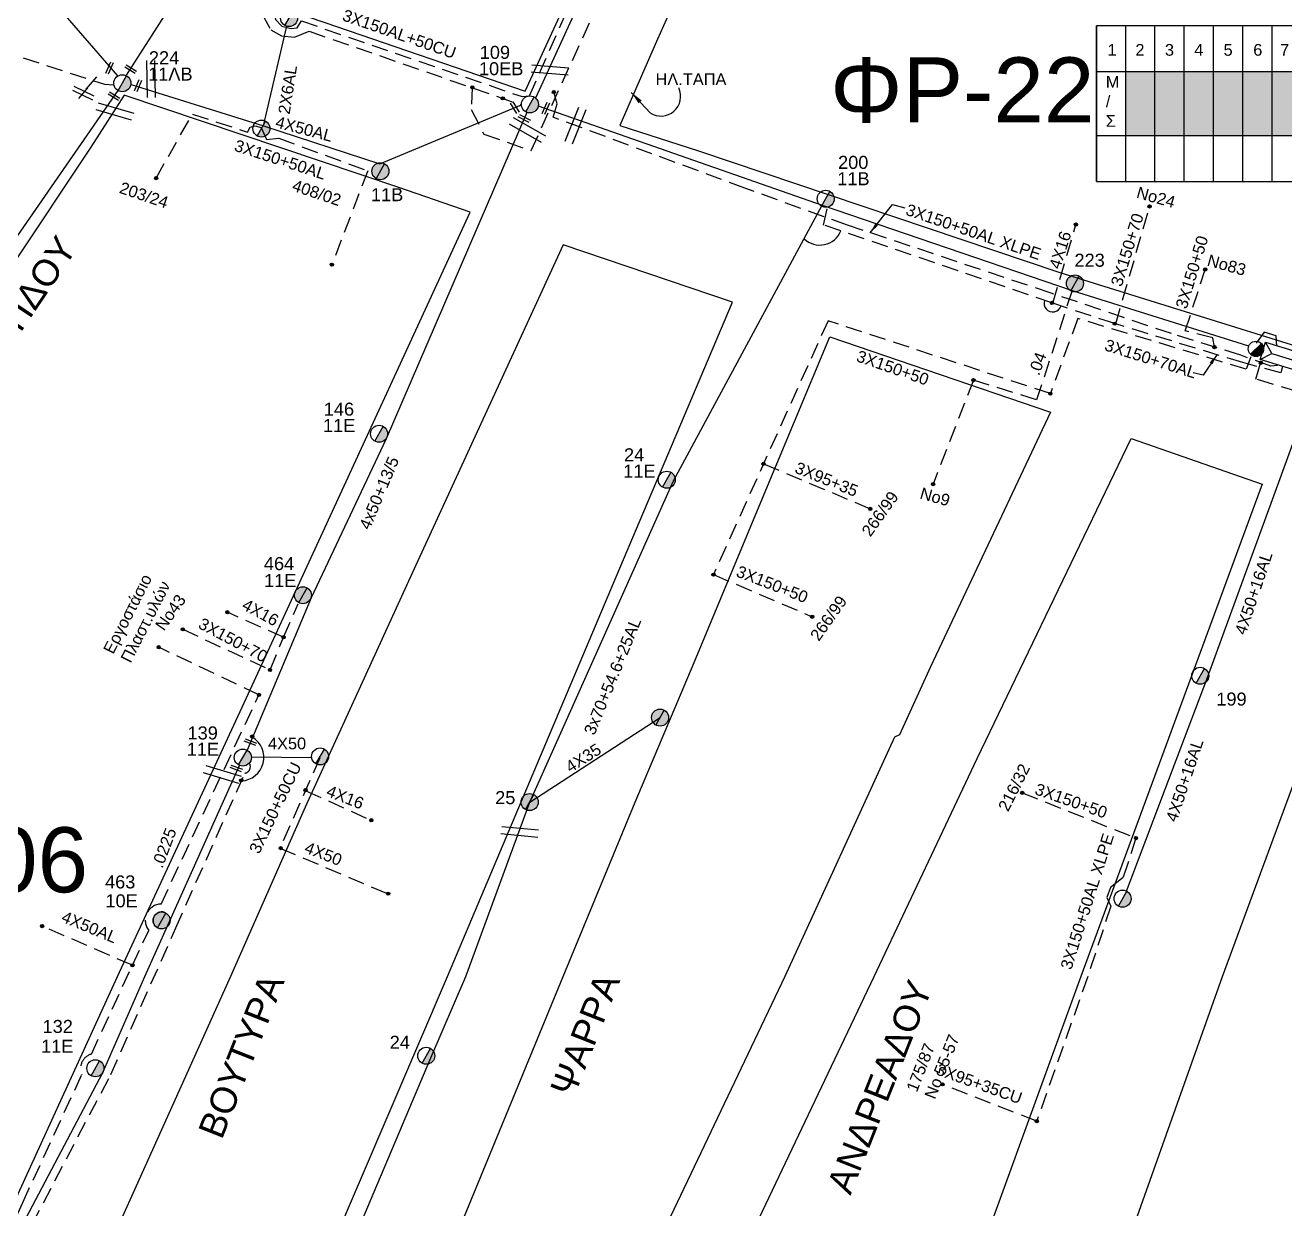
# Model space of a CAD drawing. Header units: millimetres. Extents: x 766 to 1726, y 225 to 629.
# Drawn here: x 1063.2 to 1160, y 308.6 to 399.6 of the extents above; entities that cross this region are included whole.
import ezdxf
from ezdxf.enums import TextEntityAlignment as Align

# ---------------------------------------------------------------- set-up
doc = ezdxf.new("R2010")
doc.units = ezdxf.units.MM
doc.linetypes.add('DASHED', pattern=[19.05, 12.7, -6.35])
for name, color, linetype in [('Άγνωστα', 7, 'Continuous'), ('Ασφαλειοκιβώτια Χ.Τ 9 αναχωρήσεων', 7, 'Continuous'), ('Γέφυρες Εναέριου Δικτύου', 7, 'Continuous'), ('Γυμνά εναέρια ΧΤ (3Φ)   4x35AL', 7, 'Continuous'), ('Γυμνά εναέρια ΧΤ (3Φ)   4x50AL', 7, 'Continuous'), ('Γυμνά εναέρια ΧΤ και ΦΟΠ (3Φ)   4x50+16AL', 7, 'Continuous'), ('Εναέρια παροχή ΧΤ 4x16', 7, 'SYN_LINE'), ('Επιγραφές - Σχήματα', 7, 'Continuous'), ('Καλώδια ΧΤ   2x6AL', 7, 'DASHED'), ('Καλώδια ΧΤ   3x150+50AL', 7, 'DASHED'), ('Καλώδια ΧΤ   3x150+50CU', 7, 'DASHED'), ('Καλώδια ΧΤ   3x150+70AL', 7, 'DASHED'), ('Καλώδια ΧΤ   3x150AL+50XLPE', 7, 'DASHED'), ('Καλώδια ΧΤ   3x95+35 CU', 7, 'DASHED'), ('Καλώδια ΧΤ   4x16AL', 7, 'DASHED'), ('Καλώδια ΧΤ   4x50AL', 7, 'DASHED'), ('Μηχανική τομή', 7, 'Continuous'), ('Στύλος Ξύλινος', 7, 'Continuous'), ('Στύλος Ξύλινος @ 1', 7, 'Continuous'), ('Στύλος ΦΜ', 7, 'Continuous'), ('Στύλος ΦΜ @ 1', 7, 'Continuous'), ('Συνδέσεις', 7, 'Continuous'), ('Συνεστραμμένα ΧΤ   3x70+54.6+25 AL', 7, 'SYN_LINE'), ('Τομή', 7, 'Continuous'), ('Υποσταθμός εναέριος 2 στύλων', 7, 'Continuous'), ('Υποσταθμός πόλεως', 7, 'Continuous'), ('Υπόβαθρο ΔΕΗ', 7, 'Continuous'), ('Υπόγεια Καλώδια Δικτύου ΧΤ   .04', 7, 'DASHED'), ('Υπόγεια καλώδια Παροχών ΧΤ   .0225', 7, 'DASHED'), ('Υπόγεια καλώδια Παροχών ΧΤ   4x50AL', 7, 'DASHED'), ('Υπόγεια καλώδια Παροχών ΧΤ   4x6', 7, 'DASHED')]:
    doc.layers.add(name, color=color, linetype=linetype)
doc.styles.get("Standard").update_dxf_attribs({"font": 'arial.ttf'})
doc.linetypes.add('SYN_LINE', pattern='A,0.5,-0.0001,["/\\/\\/\\/",Standard,S=0.1,R=0,X=0,Y=-0.05],-0.25', length=0.7501)
doc.dimstyles.new('ISO-25', dxfattribs={"dimtxt": 2.5, "dimasz": 2.5, "dimexe": 1.25, "dimexo": 0.625, "dimtad": 1, "dimtxsty": 'Standard', "dimcen": 2.5, "dimadec": 0, "dimazin": 0, "dimtfac": 1, "dimtmove": 0, "dimatfit": 3, "dimfxl": 1, "dimarcsym": 0})

# ---------------------------------------------------------------- blocks, each defined once
blk = doc.blocks.new('ΥΠΑΡΧΩΝ ΤΣΙΜΕΝΤΕΝΙΟΣ ΣΤΥΛΟΣ')
at = {"layer": 'Στύλος ΦΜ'}
blk.add_hatch(color=256, dxfattribs=at).paths.add_polyline_path([(-1.29, -2.28, 0.574793), (2.62, 0, 0.268822), (1.3, 2.27)])
blk.add_line((-1.29, -2.28), (1.3, 2.27), dxfattribs=at)
blk.add_circle((0, 0), 2.62, dxfattribs=at)
at = {"layer": 'Στύλος ΦΜ', "flags": 4}
for tag, p in [('ΑΡΙΘΜΟΣ', (-4.68, 8.05)), ('ΤΥΠΟΣ', (-4.91, 3.03))]:
    blk.add_attdef(tag, p, '', height=4, dxfattribs=at)
blk = doc.blocks.new('_ΣΥΝΔΕΣΗ')
at = {"layer": 'Συνδέσεις', "linetype": 'SYN_LINE', "ltscale": 40}
blk.add_hatch(color=256, dxfattribs=at).paths.add_polyline_path([(0.5, -0.01, 1), (-0.5, -0.01, 1)])
at = {"layer": 'Συνδέσεις'}
blk.add_circle((0, -0.01), 0.5, dxfattribs=at)
blk = doc.blocks.new('ΤΟΜΗ')
at = {"layer": 'Τομή', "ltscale": 40}
for p, q in [((-5.68, 0), (5.68, 0)), ((5.68, -2.33), (-5.68, -2.33))]:
    blk.add_line(p, q, dxfattribs=at)
blk = doc.blocks.new('ΥΠΑΡΧΩΝ ΞΥΛΙΝΟΣ ΣΤΥΛΟΣ')
at = {"layer": 'Στύλος Ξύλινος'}
h = blk.add_hatch(color=256, dxfattribs=at)
h.paths.add_polyline_path([(-2.62, 0, 0.270008), (-1.29, -2.28), (1.3, 2.27, 0.576266)])
h.paths.add_polyline_path([(-1.29, -2.28, 0.574793), (2.62, 0, 0.268822), (1.3, 2.27)])
blk.add_line((-1.29, -2.28), (1.3, 2.27), dxfattribs=at)
blk.add_circle((0, 0), 2.62, dxfattribs=at)
at = {"layer": 'Στύλος Ξύλινος', "flags": 4}
for tag, p in [('ΑΡΙΘΜΟΣ', (-4.91, 8.6)), ('ΤΥΠΟΣ', (-4.85, 3.39))]:
    blk.add_attdef(tag, p, '', height=4, dxfattribs=at)
blk = doc.blocks.new('ΥΠΟΣΤΑΘΜΟΣ ΕΝΑΕΡΙΟΣ ΕΠΙ 2 ΣΤΥΛΩΝ')
at = {"layer": 'Υποσταθμός εναέριος 2 στύλων', "linetype": 'Continuous'}
for points in [[(-11.97, -2.11, 0.574793), (-8.45, -0.07, 0.268822), (-9.64, 1.98)], [(9.68, -2.15, 0.574793), (13.19, -0.1, 0.268822), (12.01, 1.95)]]:
    blk.add_hatch(color=256, dxfattribs=at).paths.add_polyline_path(points)
for p, q in [((-11.97, -2.11), (-9.64, 1.98)), ((9.68, -2.15), (12.01, 1.95))]:
    blk.add_line(p, q, dxfattribs=at)
for centre in [(-10.81, -0.07), (10.84, -0.1)]:
    blk.add_circle(centre, 2.36, dxfattribs=at)
at = {"layer": 'Υποσταθμός πόλεως', "linetype": 'Continuous', "ltscale": 40}
blk.add_lwpolyline([(-8.57, 2.82), (8.57, 2.82), (8.57, -2.82), (-8.57, -2.82)], close=True, dxfattribs=at)
for points in [[(-5.75, 0), (-8.57, 2.82)], [(-8.57, -2.82), (-5.75, 0)], [(-5.75, 0), (5.75, 0)], [(5.75, 0), (8.57, 2.82)], [(8.57, -2.82), (5.75, 0)]]:
    blk.add_lwpolyline(points, dxfattribs=at)
at = {"layer": 'Υποσταθμός εναέριος 2 στύλων', "ltscale": 40, "flags": 1}
for tag, p in [('ΜΕΤΑΣΧΗΜΑΤΙΣΜΟΣ', (14.09, 2.51)), ('ΙΣΧΥΣ', (14.07, -0.28)), ('ΑΡΙΘΜΟΣ', (14.19, -3))]:
    blk.add_attdef(tag, p, '', height=1.8, dxfattribs=at)
blk = doc.blocks.new('ΜΗΧΑΝΙΚΗ ΤΟΜΗ')
at = {"layer": 'Μηχανική τομή', "ltscale": 40}
for p, q in [((-1.89, 0.78), (1.89, 0.78)), ((1.89, 0), (-1.89, 0))]:
    blk.add_line(p, q, dxfattribs=at)
blk = doc.blocks.new('ΑΣΦΑΛΕΙΟΚΙΒΩΤΙΟ ΥΠΟΣΤΑΘΜΟΥ 9A ΑΝΑΧΩΡΗΣΕΩΝ')
at = {"layer": 'Ασφαλειοκιβώτια Χ.Τ 9 αναχωρήσεων', "ltscale": 40}
for p, q in [((0, 0), (0, 11.955)), ((2.25, 0), (2.25, 11.955)), ((4.5, 0), (4.5, 11.955)), ((6.75, 0), (6.75, 11.955)), ((9, 0), (9, 11.955)), ((11.25, 0), (11.25, 11.955)), ((13.5, 0), (13.5, 11.955)), ((15.75, 0), (15.75, 11.955)), ((18, 0), (18, 11.955)), ((0, 8.434), (20.25, 8.434)), ((0, 3.521), (20.25, 3.521))]:
    blk.add_line(p, q, dxfattribs=at)
at = {"layer": 'Ασφαλειοκιβώτια Χ.Τ 9 αναχωρήσεων'}
blk.add_lwpolyline([(20.25, 0), (20.25, 11.955), (0, 11.955), (0, 0)], close=True, dxfattribs=at)
for s, p in [('1', (0.855, 9.658)), ('2', (2.997, 9.658)), ('3', (5.265, 9.658)), ('4', (7.521, 9.658)), ('5', (9.774, 9.658)), ('6', (12.057, 9.658)), ('7', (14.118, 9.658)), ('8', (16.54, 9.658)), ('9', (18.714, 9.658))]:
    blk.add_text(s, height=0.9, dxfattribs=at).set_placement(p)
at = {"layer": 'Ασφαλειοκιβώτια Χ.Τ 9 αναχωρήσεων', "ltscale": 40}
for tag, height, p in [('ΟΝΟΜΑ', 1.25, (9.403, 14.063)), ('ΚΕΙΜΕΝΟ 1', 0.5, (1.194, 1.435)), ('ΚΕΙΜΕΝΟ 2', 0.5, (3.37, 1.435)), ('ΚΕΙΜΕΝΟ 3', 0.5, (5.669, 1.435)), ('ΚΕΙΜΕΝΟ 4', 0.5, (7.913, 1.435)), ('ΚΕΙΜΕΝΟ 5', 0.5, (10.123, 1.435)), ('ΚΕΙΜΕΝΟ 6', 0.5, (12.354, 1.435)), ('ΚΕΙΜΕΝΟ 7', 0.5, (14.623, 1.435)), ('ΚΕΙΜΕΝΟ 8', 0.5, (16.804, 1.435)), ('ΚΕΙΜΕΝΟ 9', 0.5, (19.088, 1.435)), ('ΣΧ', 0.5, (9.152, -0.433))]:
    blk.add_attdef(tag, text='', height=height, dxfattribs=at).set_placement(p, align=Align.MIDDLE_CENTER)
blk = doc.blocks.new('τομή_')
at = {"layer": 'Επιγραφές - Σχήματα'}
for p, q in [((-1.287, -0.22), (0.131, 0.749)), ((-1.08, -0.463), (0.339, 0.506)), ((-0.662, 0.625), (-0.294, -0.367))]:
    blk.add_line(p, q, dxfattribs=at)

msp = doc.modelspace()

# ---------------------------------------------------------------- hatches: boundary and pattern name
at = {"layer": 'Ασφαλειοκιβώτια Χ.Τ 9 αναχωρήσεων'}
for color, points in [(85, [(1150.059, 395.981), (1147.809, 395.981), (1147.809, 391.067), (1150.059, 391.067)]), (5, [(1152.309, 395.981), (1150.059, 395.981), (1150.059, 391.067), (1152.309, 391.067)]), (2, [(1154.559, 395.981), (1152.309, 395.981), (1152.309, 391.067), (1154.559, 391.067)]), (30, [(1156.809, 395.981), (1154.559, 395.981), (1154.559, 391.067), (1156.809, 391.067)]), (133, [(1159.059, 395.981), (1156.809, 395.981), (1156.809, 391.067), (1159.059, 391.067)]), (27, [(1161.309, 395.981), (1159.059, 395.981), (1159.059, 391.067), (1161.309, 391.067)])]:
    msp.add_hatch(color=color, dxfattribs=at).paths.add_polyline_path(points)

# ---------------------------------------------------------------- linework, layer by layer
msp.add_arc((1112.092, 394.075), 1.508, 236.8802, 25.70977)
at = {"layer": 'Άγνωστα', "color": 2}
msp.add_lwpolyline([(1102.659, 393.357), (1124.48, 385.722), (1143.688, 379.153), (1157.257, 374.918)], dxfattribs=at)
at = {"layer": 'Άγνωστα', "color": 173}
msp.add_lwpolyline([(1101.787, 392.851), (1090.951, 367.77), (1085.186, 355.544), (1080.267, 343.828)], dxfattribs=at)
at = {"layer": 'Άγνωστα', "color": 5, "linetype": 'Continuous', "ltscale": 0.2}
msp.add_lwpolyline([(1101.994, 339.841), (1112.015, 346.328)], dxfattribs=at)
at = {"layer": 'Άγνωστα', "color": 85}
msp.add_lwpolyline([(1056.343, 293.92), (1056.343, 293.92), (1056.343, 293.92), (1056.343, 293.92), (1060.47, 302.282), (1061.317, 304.132), (1061.317, 304.132), (1061.317, 304.132), (1069.175, 319.051), (1072.42, 326.433), (1074.217, 330.421), (1079.677, 342.662)], dxfattribs=at)
at = {"layer": 'Γέφυρες Εναέριου Δικτύου'}
msp.add_arc((1124.299, 384.399), 1.745, 226.08722, 337.63588, dxfattribs=at)
at = {"layer": 'Γέφυρες Εναέριου Δικτύου', "color": 5}
msp.add_arc((1142.203, 378.185), 0.67, 161.23405, 341.69808, dxfattribs=at)
at = {"layer": 'Γυμνά εναέρια ΧΤ (3Φ)   4x50AL', "color": 27}
msp.add_lwpolyline([(1070.339, 394.531), (1052.293, 368.495), (1040.042, 350.608)], dxfattribs=at)
at = {"layer": 'Γυμνά εναέρια ΧΤ και ΦΟΠ (3Φ)   4x50+16AL', "color": 6, "ltscale": 2}
msp.add_lwpolyline([(1123.236, 438.984), (1116.539, 424.322), (1113.588, 418.309), (1102.453, 393.938)], dxfattribs=at)
at = {"layer": 'Γυμνά εναέρια ΧΤ και ΦΟΠ (3Φ)   4x50+16AL', "color": 27, "ltscale": 10}
msp.add_lwpolyline([(1147.874, 332.993), (1154.09, 349.425), (1162.626, 372.79)], dxfattribs=at)
at = {"layer": 'Εναέρια παροχή ΧΤ 4x16', "color": 5, "linetype": 'DASHED', "ltscale": 0.1}
msp.add_lwpolyline([(1142.203, 378.185), (1143.984, 384.226)], dxfattribs=at)
at = {"layer": 'Εναέρια παροχή ΧΤ 4x16', "color": 173, "linetype": 'DASHED', "ltscale": 0.1}
msp.add_lwpolyline([(1083.072, 352.51), (1078.753, 354.428)], dxfattribs=at)
at = {"layer": 'Καλώδια ΧΤ   2x6AL', "color": 173, "linetype": 'Continuous', "ltscale": 0.1}
msp.add_lwpolyline([(1095.702, 432.967), (1095.702, 432.967), (1094.491, 430.927), (1093.793, 430.407), (1089.346, 424.199), (1083.333, 414.997), (1070.967, 395.709)], dxfattribs=at)
at = {"layer": 'Καλώδια ΧΤ   2x6AL', "color": 5, "linetype": 'SYN_LINE', "ltscale": 10}
msp.add_lwpolyline([(1081.522, 391.807), (1083.325, 399.465)], dxfattribs=at)
at = {"layer": 'Καλώδια ΧΤ   2x6AL', "color": 5}
msp.add_lwpolyline([(1071.359, 394.998), (1081.522, 391.807), (1090.484, 388.886), (1101.36, 393.424)], dxfattribs=at)
at = {"layer": 'Καλώδια ΧΤ   3x150+50AL', "color": 5, "ltscale": 0.1}
msp.add_lwpolyline([(1073.282, 387.803), (1076.067, 392.711), (1080.291, 391.335), (1080.498, 391.7), (1080.893, 391.806), (1081.357, 391.677), (1081.767, 390.774), (1082.701, 390.857), (1089.554, 388.366), (1086.791, 381.149)], dxfattribs=at)
at = {"layer": 'Καλώδια ΧΤ   3x150+50AL', "color": 30, "ltscale": 0.1}
msp.add_lwpolyline([(1154.63, 374.812), (1154.501, 375.515), (1152.393, 376.057), (1153.921, 380.78)], dxfattribs=at)
at = {"layer": 'Καλώδια ΧΤ   3x150+50AL', "color": 2, "ltscale": 0.1}
for points in [[(1157.439, 374.059), (1157.082, 373.115), (1144.124, 377.007), (1142.019, 371.234), (1124.933, 376.833), (1116.12, 357.321), (1123.714, 354.088)], [(1159.423, 374.869), (1159.371, 375.674), (1158.448, 375.947), (1157.841, 375.122)]]:
    msp.add_lwpolyline(points, dxfattribs=at)
at = {"layer": 'Καλώδια ΧΤ   3x150+50AL', "color": 27, "ltscale": 0.1}
msp.add_lwpolyline([(1139.855, 340.551), (1148.599, 337.076)], dxfattribs=at)
at = {"layer": 'Καλώδια ΧΤ   3x150+50CU', "color": 5, "ltscale": 0.1}
msp.add_lwpolyline([(1097.57, 394.74), (1097.508, 393.067), (1098.467, 391.166), (1102.105, 389.919), (1102.105, 389.919), (1102.105, 389.919), (1130.114, 451.042), (1123.906, 454.339)], dxfattribs=at)
at = {"layer": 'Καλώδια ΧΤ   3x150+50CU', "color": 173, "ltscale": 0.1}
msp.add_lwpolyline([(1085.872, 343.234), (1082.799, 336.292)], dxfattribs=at)
at = {"layer": 'Καλώδια ΧΤ   3x150+70AL', "color": 6, "ltscale": 0.1}
msp.add_lwpolyline([(1055.317, 388.555), (1055.825, 389.485), (1061.237, 397.635), (1069.303, 395.015), (1070.038, 394.97)], dxfattribs=at)
at = {"layer": 'Καλώδια ΧΤ   3x150+70AL', "color": 5, "ltscale": 0.1}
for points in [[(1159.855, 373.31), (1159.732, 372.82), (1156.818, 373.617), (1146.962, 376.611), (1142.142, 378.205), (1124.577, 384.19), (1124.896, 385.579)], [(1147.04, 376.587), (1149.648, 385.625)]]:
    msp.add_lwpolyline(points, dxfattribs=at)
at = {"layer": 'Καλώδια ΧΤ   3x150+70AL', "color": 173, "ltscale": 0.1}
msp.add_lwpolyline([(1075.327, 353.117), (1082.035, 350.002), (1083.072, 352.51), (1084.207, 355.073)], dxfattribs=at)
at = {"layer": 'Καλώδια ΧΤ   3x150AL+50XLPE', "color": 5, "ltscale": 0.1}
msp.add_lwpolyline([(1095.36, 427.863), (1091.986, 430.224), (1087.882, 424.322), (1073.806, 403.081), (1081.393, 400.437), (1082.093, 399.202), (1082.909, 398.735), (1083.912, 398.619), (1085.055, 399.085), (1101.36, 393.424)], dxfattribs=at)
at = {"layer": 'Καλώδια ΧΤ   3x150AL+50XLPE', "color": 6, "ltscale": 0.1}
msp.add_lwpolyline([(1092.394, 427.5), (1091.954, 427.533), (1091.8, 427.212), (1091.834, 426.814), (1091.973, 426.359), (1091.819, 426.053), (1090.627, 424.322), (1076.285, 402.702), (1078.291, 402.057), (1082.334, 400.652), (1082.447, 399.988), (1082.949, 399.471), (1083.661, 399.293), (1084.131, 399.357), (1084.455, 399.875), (1101.41, 394.058), (1101.973, 394.118), (1104.969, 400.884), (1108.592, 408.65), (1110.749, 412.982)], dxfattribs=at)
at = {"layer": 'Καλώδια ΧΤ   3x150AL+50XLPE', "color": 30, "ltscale": 0.1}
for points in [[(1159.473, 373.405), (1158.973, 373.338), (1156.652, 374.183), (1151.32, 375.841), (1142.073, 378.958), (1126.417, 384.181), (1118.534, 387.025), (1103.79, 392.478), (1104.113, 393.515), (1103.825, 394.495), (1103.825, 394.495)], [(1176.359, 368.669), (1175.751, 366.846), (1171.703, 367.93), (1171.536, 367.576), (1168.511, 368.41), (1168.276, 369.16), (1157.813, 372.355), (1158.182, 373.626)]]:
    msp.add_lwpolyline(points, dxfattribs=at)
at = {"layer": 'Καλώδια ΧΤ   3x150AL+50XLPE', "color": 30, "linetype": 'DASHED', "ltscale": 0.1}
msp.add_lwpolyline([(1053.674, 297.478), (1052.97, 296.057), (1055.476, 294.857, -0.477419), (1056.408, 295.172), (1060.946, 304.461), (1063.02, 309.053), (1067.575, 318.901, -0.4609), (1068.3, 320.468), (1071.457, 327.293), (1071.457, 327.293), (1072.708, 329.967, -0.613582), (1073.659, 332), (1081.185, 348.077), (1073.475, 351.74)], format="xyb", dxfattribs=at)
at = {"layer": 'Καλώδια ΧΤ   3x150AL+50XLPE', "color": 27, "ltscale": 0.1}
msp.add_lwpolyline([(1148.599, 337.076), (1147.616, 334.03), (1146.634, 333.274), (1146.357, 332.494), (1146.659, 331.839), (1144.893, 326.433), (1140.973, 315.321)], dxfattribs=at)
at = {"layer": 'Καλώδια ΧΤ   3x95+35 CU', "color": 2, "ltscale": 0.1}
msp.add_lwpolyline([(1119.968, 365.841), (1128.178, 362.378)], dxfattribs=at)
at = {"layer": 'Καλώδια ΧΤ   3x95+35 CU', "color": 27, "linetype": 'DASHED', "ltscale": 0.1}
msp.add_lwpolyline([(1140.973, 315.321), (1133.719, 318.144)], dxfattribs=at)
at = {"layer": 'Καλώδια ΧΤ   4x16AL', "color": 173, "linetype": 'DASHED', "ltscale": 0.1}
msp.add_lwpolyline([(1084.79, 340.714), (1089.773, 338.45)], dxfattribs=at)
at = {"layer": 'Καλώδια ΧΤ   4x50AL', "color": 173, "linetype": 'Continuous', "ltscale": 0.1}
msp.add_lwpolyline([(1080.594, 343.328), (1085.251, 343.257)], dxfattribs=at)
at = {"layer": 'Καλώδια ΧΤ   4x50AL', "color": 173, "ltscale": 0.1}
msp.add_lwpolyline([(1082.799, 336.292), (1091.058, 332.795)], dxfattribs=at)
at = {"layer": 'Καλώδια ΧΤ   4x50AL', "color": 30, "ltscale": 0.1}
msp.add_lwpolyline([(1071.457, 327.293), (1064.514, 330.307)], dxfattribs=at)
at = {"layer": 'Συνεστραμμένα ΧΤ   3x70+54.6+25 AL', "color": 173, "ltscale": 10}
msp.add_lwpolyline([(1070.341, 395.647), (1058.729, 409.02)], dxfattribs=at)
at = {"layer": 'Συνεστραμμένα ΧΤ   3x70+54.6+25 AL', "color": 5, "ltscale": 10}
msp.add_lwpolyline([(1101.994, 339.841), (1113.061, 364.54), (1124.48, 385.722)], dxfattribs=at)
at = {"layer": 'Συνεστραμμένα ΧΤ   3x70+54.6+25 AL', "color": 6, "ltscale": 10}
msp.add_lwpolyline([(1085.039, 281.539), (1087.589, 304.065), (1094.386, 320.168), (1097.075, 326.433), (1101.994, 339.841)], dxfattribs=at)
at = {"layer": 'Υπόβαθρο ΔΕΗ'}
for points in [[(1139.148, 495.006), (1135.836, 489.962), (1122.037, 469.773), (1108.97, 450.177), (1091.246, 424.263), (1077.114, 403.305), (1077.059, 403.105), (1077.139, 402.909), (1077.439, 402.793), (1086.242, 399.757), (1101.65, 394.489), (1107.39, 406.993), (1111.87, 416.659), (1115.279, 424.322), (1146.487, 491.779), (1139.075, 495.038)], [(1123.464, 424.322), (1119.677, 415.858), (1115.75, 407.212), (1111.823, 398.47), (1108.921, 391.853), (1114.981, 389.899), (1142.669, 380.563), (1162.1, 374.517), (1177.37, 415.943), (1156.773, 424.322), (1128.909, 436.098), (1123.47, 424.322)], [(1067.911, 394.632), (1068.712, 395.589)], [(1045.949, 299.89), (1055.966, 295.093), (1070.319, 326.433), (1080.057, 347.474), (1085.206, 358.624), (1097.41, 385.178), (1091.944, 387.085), (1070.823, 394.181), (1068.265, 390.171), (1056.039, 371.85), (1045.53, 356.091), (1035.872, 341.878), (1025.564, 326.433), (1016.917, 313.625), (1029.368, 307.576), (1038.839, 325.635), (1047.377, 321.57), (1037.972, 303.711), (1045.681, 300.019)], [(1095.677, 326.433), (1108.925, 357.823), (1117.585, 378.256), (1104.559, 382.673), (1092.949, 357.443), (1084.731, 339.456), (1078.999, 326.433), (1063.283, 291.549), (1077.827, 284.703), (1095.677, 326.433)], [(1121.612, 326.433), (1097.327, 275.435), (1085.754, 280.743), (1104.565, 326.433), (1110.115, 339.834), (1114.63, 350.577), (1119.623, 362.58), (1125.073, 375.589), (1142.041, 369.817), (1132.815, 350.24), (1130.425, 345.001), (1130.03, 344.819), (1121.612, 326.433)], [(1144.356, 326.433), (1124.314, 271.307), (1114.973, 266.663), (1102.743, 272.381), (1128.484, 326.433), (1136.399, 343.191), (1148.241, 367.784), (1158.308, 364.264), (1144.356, 326.433)], [(1210.451, 326.433), (1186.662, 249.904), (1137.618, 261.993), (1134.542, 268.14), (1155.247, 326.433), (1167.983, 360.946), (1181.588, 356.308), (1202.033, 349.389), (1216.179, 344.652), (1210.451, 326.433)]]:
    msp.add_lwpolyline(points, dxfattribs=at)
msp.add_arc((1079.758, 343.277), 1.809, 272.34473, 59.10058, dxfattribs=at)
at = {"layer": 'Υπόγεια Καλώδια Δικτύου ΧΤ   .04', "color": 2, "ltscale": 0.1}
msp.add_lwpolyline([(1143.688, 379.153), (1140.964, 370.756), (1136.105, 372.27), (1133.007, 364.277)], dxfattribs=at)
at = {"layer": 'Υπόγεια καλώδια Παροχών ΧΤ   4x6', "color": 173, "linetype": 'DASHED', "ltscale": 0.1}
msp.add_lwpolyline([(1052.373, 297.636), (1051.037, 294.864), (1054.161, 293.424, 0.680316), (1056.943, 293.72), (1061.949, 303.986), (1069.794, 318.902), (1074.79, 330.167), (1080.095, 342.058, 0.540626), (1080.442, 342.835)], format="xyb", dxfattribs=at)
at = {"layer": 'Υπόγεια καλώδια Παροχών ΧΤ   4x6', "linetype": 'DASHED', "ltscale": 0.2}
msp.add_arc((1073.7, 330.741), 0.654, 60.18653, 240.44005, dxfattribs=at)

# ---------------------------------------------------------------- block references
at = {"layer": 'Ασφαλειοκιβώτια Χ.Τ 9 αναχωρήσεων'}
msp.add_blockref('ΑΣΦΑΛΕΙΟΚΙΒΩΤΙΟ ΥΠΟΣΤΑΘΜΟΥ 9A ΑΝΑΧΩΡΗΣΕΩΝ', (1145.559, 387.547), dxfattribs=at)
at = {"layer": 'Επιγραφές - Σχήματα', "rotation": 299.7579530802306}
msp.add_blockref('τομή_', (1067.784, 393.851), dxfattribs=at)
at = {"layer": 'Μηχανική τομή'}
for p, xscale, yscale, zscale, rotation in [((1069.605, 396.292), 0.249999999999932, 0.249999999999932, 0.249999999999932, 247.1413821308131), ((1071.276, 396.086), 0.2499999999999733, 0.2499999999999733, 0.2499999999999733, 328.8101616854546), ((1071.799, 394.95), 0.249999999999932, 0.249999999999932, 0.249999999999932, 247.1413821308131), ((1069.99, 394.007), 0.2499999999999733, 0.2499999999999733, 0.2499999999999733, 328.8101616854546), ((1100.773, 393.16), 0.249999999999909, 0.249999999999909, 0.249999999999909, 300.8126255244278), ((1103.145, 393.187), 0.249999999999932, 0.249999999999932, 0.249999999999932, 247.1413821308131), ((1101.541, 392.288), 0.249999999999909, 0.249999999999909, 0.249999999999909, 332.8089740407811), ((1080.561, 344.53), 0.2499999999999224, 0.2499999999999224, 0.2499999999999224, 159.5556515887808), ((1079.471, 342.522), 0.2499999999999224, 0.2499999999999224, 0.2499999999999224, 159.5556515887808)]:
    msp.add_blockref('ΜΗΧΑΝΙΚΗ ΤΟΜΗ', p, dxfattribs=dict(at, xscale=xscale, yscale=yscale, zscale=zscale, rotation=rotation))
at = {"layer": 'Στύλος Ξύλινος @ 1', "ltscale": 40}
ref = msp.add_blockref('ΥΠΑΡΧΩΝ ΞΥΛΙΝΟΣ ΣΤΥΛΟΣ', (1090.517, 388.323), dxfattribs=dict(at, xscale=0.25, yscale=0.25, zscale=0.25))
ref.add_attrib('ΤΥΠΟΣ', '11B', (1089.792, 386.024), dxfattribs={"layer": 'Στύλος Ξύλινος', "height": 1, "flags": 4})
ref = msp.add_blockref('ΥΠΑΡΧΩΝ ΞΥΛΙΝΟΣ ΣΤΥΛΟΣ', (1143.911, 379.703), dxfattribs=dict(at, xscale=0.25, yscale=0.25, zscale=0.25))
ref.add_attrib('ΤΥΠΟΣ', '223', (1143.872, 380.986), dxfattribs={"layer": 'Στύλος Ξύλινος', "height": 1, "flags": 4})
ref = msp.add_blockref('ΥΠΑΡΧΩΝ ΞΥΛΙΝΟΣ ΣΤΥΛΟΣ', (1084.561, 355.737), dxfattribs=dict(at, xscale=0.25, yscale=0.25, zscale=0.25))
ref.add_attrib('ΤΥΠΟΣ', '11E', (1081.577, 356.365), dxfattribs={"layer": 'Στύλος Ξύλινος', "height": 1, "flags": 4})
ref.add_attrib('ΑΡΙΘΜΟΣ', '464', (1081.561, 357.667), dxfattribs={"layer": 'Στύλος Ξύλινος', "height": 1, "flags": 4})
at = {"layer": 'Στύλος Ξύλινος @ 1', "ltscale": 40, "xscale": 0.25, "yscale": 0.25, "zscale": 0.25}
msp.add_blockref('ΥΠΑΡΧΩΝ ΞΥΛΙΝΟΣ ΣΤΥΛΟΣ', (1112.014, 346.329), dxfattribs=at)
at = {"layer": 'Στύλος Ξύλινος @ 1', "ltscale": 40}
ref = msp.add_blockref('ΥΠΑΡΧΩΝ ΞΥΛΙΝΟΣ ΣΤΥΛΟΣ', (1101.993, 339.842), dxfattribs=dict(at, xscale=0.25, yscale=0.25, zscale=0.25))
ref.add_attrib('ΤΥΠΟΣ', '25', (1099.341, 339.679), dxfattribs={"layer": 'Στύλος Ξύλινος', "height": 1, "flags": 4})
ref = msp.add_blockref('ΥΠΑΡΧΩΝ ΞΥΛΙΝΟΣ ΣΤΥΛΟΣ', (1073.7, 330.741), dxfattribs=dict(at, xscale=0.25, yscale=0.25, zscale=0.25))
ref.add_attrib('ΤΥΠΟΣ', '10E', (1069.381, 331.748), dxfattribs={"layer": 'Στύλος Ξύλινος', "height": 1, "flags": 4})
ref.add_attrib('ΑΡΙΘΜΟΣ', '463', (1069.351, 333.202), dxfattribs={"layer": 'Στύλος Ξύλινος', "height": 1, "flags": 4})
at = {"layer": 'Στύλος ΦΜ @ 1', "ltscale": 40, "xscale": 0.25, "yscale": 0.25, "zscale": 0.25}
for p in [(1083.503, 400.095), (1081.373, 391.603), (1085.885, 343.349), (1147.569, 332.414)]:
    msp.add_blockref('ΥΠΑΡΧΩΝ ΤΣΙΜΕΝΤΕΝΙΟΣ ΣΤΥΛΟΣ', p, dxfattribs=at)
at = {"layer": 'Στύλος ΦΜ @ 1', "ltscale": 40}
ref = msp.add_blockref('ΥΠΑΡΧΩΝ ΤΣΙΜΕΝΤΕΝΙΟΣ ΣΤΥΛΟΣ', (1102.013, 393.465), dxfattribs=dict(at, xscale=0.25, yscale=0.25, zscale=0.25))
ref.add_attrib('ΤΥΠΟΣ', '10EB', (1098.095, 395.705), dxfattribs={"layer": 'Στύλος ΦΜ', "height": 1, "flags": 4})
ref.add_attrib('ΑΡΙΘΜΟΣ', '109', (1098.154, 396.962), dxfattribs={"layer": 'Στύλος ΦΜ', "height": 1, "flags": 4})
ref = msp.add_blockref('ΥΠΑΡΧΩΝ ΤΣΙΜΕΝΤΕΝΙΟΣ ΣΤΥΛΟΣ', (1070.681, 395.089), dxfattribs=dict(at, xscale=0.25, yscale=0.25, zscale=0.25))
ref.add_attrib('ΤΥΠΟΣ', '11ΛB', (1072.664, 395.291), dxfattribs={"layer": 'Στύλος ΦΜ', "height": 1, "flags": 4})
ref.add_attrib('ΑΡΙΘΜΟΣ', '224', (1072.723, 396.548), dxfattribs={"layer": 'Στύλος ΦΜ', "height": 1, "flags": 4})
ref = msp.add_blockref('ΥΠΑΡΧΩΝ ΤΣΙΜΕΝΤΕΝΙΟΣ ΣΤΥΛΟΣ', (1124.749, 386.206), dxfattribs=dict(at, xscale=0.25, yscale=0.25, zscale=0.25))
ref.add_attrib('ΤΥΠΟΣ', '11B', (1125.639, 387.249), dxfattribs={"layer": 'Στύλος ΦΜ', "height": 1, "flags": 4})
ref.add_attrib('ΑΡΙΘΜΟΣ', '200', (1125.698, 388.506), dxfattribs={"layer": 'Στύλος ΦΜ', "height": 1, "flags": 4})
ref = msp.add_blockref('ΥΠΑΡΧΩΝ ΤΣΙΜΕΝΤΕΝΙΟΣ ΣΤΥΛΟΣ', (1090.415, 368.146), dxfattribs=dict(at, xscale=0.25, yscale=0.25, zscale=0.25))
ref.add_attrib('ΤΥΠΟΣ', '11E', (1086.105, 368.283), dxfattribs={"layer": 'Στύλος ΦΜ', "height": 1, "flags": 4})
ref.add_attrib('ΑΡΙΘΜΟΣ', '146', (1086.164, 369.54), dxfattribs={"layer": 'Στύλος ΦΜ', "height": 1, "flags": 4})
ref = msp.add_blockref('ΥΠΑΡΧΩΝ ΤΣΙΜΕΝΤΕΝΙΟΣ ΣΤΥΛΟΣ', (1112.531, 364.615), dxfattribs=dict(at, xscale=0.25, yscale=0.25, zscale=0.25))
ref.add_attrib('ΤΥΠΟΣ', '11E', (1109.185, 364.771), dxfattribs={"layer": 'Στύλος ΦΜ', "height": 1, "flags": 4})
ref.add_attrib('ΑΡΙΘΜΟΣ', '24', (1109.245, 366.028), dxfattribs={"layer": 'Στύλος ΦΜ', "height": 1, "flags": 4})
ref = msp.add_blockref('ΥΠΑΡΧΩΝ ΤΣΙΜΕΝΤΕΝΙΟΣ ΣΤΥΛΟΣ', (1153.537, 349.544), dxfattribs=dict(at, xscale=0.25, yscale=0.25, zscale=0.25))
ref.add_attrib('ΤΥΠΟΣ', '199', (1154.776, 347.256), dxfattribs={"layer": 'Στύλος ΦΜ', "height": 1, "flags": 4})
ref = msp.add_blockref('ΥΠΑΡΧΩΝ ΤΣΙΜΕΝΤΕΝΙΟΣ ΣΤΥΛΟΣ', (1079.944, 343.259), dxfattribs=dict(at, xscale=0.25, yscale=0.25, zscale=0.25))
ref.add_attrib('ΤΥΠΟΣ', '11E', (1075.634, 343.396), dxfattribs={"layer": 'Στύλος ΦΜ', "height": 1, "flags": 4})
ref.add_attrib('ΑΡΙΘΜΟΣ', '139', (1075.693, 344.653), dxfattribs={"layer": 'Στύλος ΦΜ', "height": 1, "flags": 4})
ref = msp.add_blockref('ΥΠΑΡΧΩΝ ΤΣΙΜΕΝΤΕΝΙΟΣ ΣΤΥΛΟΣ', (1068.607, 319.375), dxfattribs=dict(at, xscale=0.25, yscale=0.25, zscale=0.25))
ref.add_attrib('ΤΥΠΟΣ', '11E', (1064.436, 320.57), dxfattribs={"layer": 'Στύλος ΦΜ', "height": 1, "flags": 4})
ref.add_attrib('ΑΡΙΘΜΟΣ', '132', (1064.549, 322.094), dxfattribs={"layer": 'Στύλος ΦΜ', "height": 1, "flags": 4})
ref = msp.add_blockref('ΥΠΑΡΧΩΝ ΤΣΙΜΕΝΤΕΝΙΟΣ ΣΤΥΛΟΣ', (1094.046, 320.338), dxfattribs=dict(at, xscale=0.25, yscale=0.25, zscale=0.25))
ref.add_attrib('ΤΥΠΟΣ', '24', (1091.232, 320.875), dxfattribs={"layer": 'Στύλος ΦΜ', "height": 1, "flags": 4})
at = {"layer": 'Συνδέσεις', "xscale": 0.25, "yscale": 0.25, "zscale": 0.25}
for p in [(1097.583, 394.768), (1103.85, 394.416), (1099.936, 393.93), (1073.282, 387.803), (1149.648, 385.625), (1143.984, 384.226), (1086.791, 381.149), (1153.921, 380.78), (1142.142, 378.205), (1146.962, 376.611), (1154.63, 374.812), (1158.203, 373.605), (1136.105, 372.27), (1142.019, 371.234), (1119.968, 365.841), (1133.007, 364.277), (1128.178, 362.378), (1116.12, 357.321), (1078.753, 354.428), (1123.714, 354.088), (1075.327, 353.117), (1083.072, 352.51), (1073.475, 351.74), (1082.035, 350.002), (1081.185, 348.077), (1080.662, 344.874), (1079.807, 341.513), (1084.765, 340.758), (1139.855, 340.551), (1089.819, 338.444), (1148.599, 337.076), (1082.85, 336.299), (1091.118, 332.803), (1064.514, 330.307), (1071.457, 327.293), (1133.719, 318.144), (1140.973, 315.321)]:
    msp.add_blockref('_ΣΥΝΔΕΣΗ', p, dxfattribs=at)
at = {"layer": 'Τομή'}
for p, xscale, yscale, zscale, rotation in [((1073.177, 395.418), 0.2500000000001035, 0.2500000000001035, 0.2500000000001035, 270.9563839786852), ((1103.578, 396.4), 0.2499999999998172, 0.2499999999998172, 0.2499999999998172, 355.360631105107), ((1070.195, 393.197), 0.2500000000001035, 0.2500000000001035, 0.2500000000001035, 343.6945446493971), ((1105.247, 391.939), 0.2500000000000256, 0.2500000000000256, 0.2500000000000256, 67.81394599966428), ((1101.968, 391.752), 0.2499999999999452, 0.2499999999999452, 0.2499999999999452, 330.2435373902064), ((1078.453, 342.24), 0.2499999999998373, 0.2499999999998373, 0.2499999999998373, 343.4620681144618), ((1101.258, 337.836), 0.249999999999997, 0.249999999999997, 0.249999999999997, 354.4416873859514)]:
    msp.add_blockref('ΤΟΜΗ', p, dxfattribs=dict(at, xscale=xscale, yscale=yscale, zscale=zscale, rotation=rotation))
at = {"layer": 'Υποσταθμός εναέριος 2 στύλων', "xscale": 0.2500000000000771, "yscale": 0.2500000000000771, "zscale": 0.2500000000000771, "rotation": 342.9999999999999}
msp.add_blockref('ΥΠΟΣΤΑΘΜΟΣ ΕΝΑΕΡΙΟΣ ΕΠΙ 2 ΣΤΥΛΩΝ', (1160.41, 373.897), dxfattribs=at)

# ---------------------------------------------------------------- texts
at = {"layer": 'Ασφαλειοκιβώτια Χ.Τ 9 αναχωρήσεων', "insert": (1146.281, 395.639), "char_height": 0.9, "width": 2.17983, "attachment_point": 1}
msp.add_mtext('M\\P/\\PΣ', dxfattribs=at)
at = {"layer": 'Γυμνά εναέρια ΧΤ (3Φ)   4x35AL', "color": 7, "insert": (1104.637, 342.815), "char_height": 0.9, "width": 84.18588, "attachment_point": 1, "rotation": 32.76238}
msp.add_mtext('4X35', dxfattribs=at)
at = {"layer": 'Γυμνά εναέρια ΧΤ (3Φ)   4x50AL', "color": 7, "char_height": 0.9, "width": 84.18588, "attachment_point": 1}
for s, insert, rotation in [('4x50+13/5', (1088.853, 361.048), 67.14911), ('4X50AL', (1066.265, 331.507), 337.50628)]:
    msp.add_mtext(s, dxfattribs=dict(at, insert=insert, rotation=rotation))
at = {"layer": 'Γυμνά εναέρια ΧΤ και ΦΟΠ (3Φ)   4x50+16AL', "color": 7, "char_height": 0.9, "width": 84.18588, "attachment_point": 1, "rotation": 71.55046}
for insert in [(1156.167, 352.909), (1150.861, 338.525)]:
    msp.add_mtext('4X50+16AL', dxfattribs=dict(at, insert=insert))
at = {"layer": 'Εναέρια παροχή ΧΤ 4x16', "color": 7, "char_height": 0.9, "width": 84.18588, "attachment_point": 1}
for insert, rotation in [((1141.895, 381.013), 72.28562), ((1080.226, 355.509), 331.53841)]:
    msp.add_mtext('4X16', dxfattribs=dict(at, insert=insert, rotation=rotation))
at = {"layer": 'Επιγραφές - Σχήματα', "attachment_point": 1}
for s, insert, char_height, width in [('ΦΡ-22', (1125.082, 397.074), 5, 4.30029), ('ΗΛ.ΤΑΠΑ', (1111.668, 395.849), 0.9, 3.46657), ('ΦΡ-106', (1043.842, 337.902), 5, 4.30029)]:
    msp.add_mtext(s, dxfattribs=dict(at, insert=insert, char_height=char_height, width=width))
at = {"layer": 'Επιγραφές - Σχήματα', "color": 7, "char_height": 0.9, "attachment_point": 5}
for s, insert, rotation in [('203/24', (1072.344, 386.489), 341.46101), ('408/02', (1085.624, 386.669), 341.46101), ('No24', (1150.136, 386.322), 344.44747), ('No83', (1155.572, 381.111), 344.44747), ('266/99', (1128.93, 361.993), 54.66501), ('No9', (1133.155, 363.297), 344.44747), ('No43', (1074.388, 354.413), 54.66501), ('266/99', (1124.969, 353.97), 54.66501), ('216/32', (1139.232, 340.961), 63.38112)]:
    msp.add_mtext(s, dxfattribs=dict(at, insert=insert, rotation=rotation))
at = {"layer": 'Επιγραφές - Σχήματα', "attachment_point": 1}
for s, insert, char_height, width, rotation in [('ΚΟΥΡΤΙΔΟΥ', (1056.584, 370.149), 2, 5.11704, 56), ('Εργοστάσιο \\PΠλαστ.υλών', (1069.174, 351.554), 0.9, 4.67019, 62.95498), ('ΒΟΥΤΥΡΑ', (1076.463, 314.56), 2, 5.6016, 68.4167), ('ΨΑΡΡΑ', (1103.517, 317.783), 2, 5.6016, 68.4167), ('ΑΝΔΡΕΑΔΟΥ', (1124.791, 310.303), 2, 5.6016, 68.4167), ('\\A1;175/87\\PΝο 55-57', (1130.916, 317.815), 0.9, 5.6016, 68.4167)]:
    msp.add_mtext(s, dxfattribs=dict(at, insert=insert, char_height=char_height, width=width, rotation=rotation))
at = {"layer": 'Καλώδια ΧΤ   2x6AL', "color": 7, "insert": (1082.648, 392.799), "char_height": 0.9, "width": 84.18588, "attachment_point": 1, "rotation": 81.1505}
msp.add_mtext('2X6AL', dxfattribs=at)
at = {"layer": 'Καλώδια ΧΤ   3x150+50AL', "color": 7, "char_height": 0.9, "width": 84.18588, "attachment_point": 1}
for s, insert, rotation in [('3X150+50AL', (1079.492, 390.781), 341.94189), ('3X150+50', (1151.622, 377.944), 72.92841), ('3X150+50', (1127.328, 374.594), 340.76548), ('3X150+50', (1118.118, 358.052), 338.61657), ('3X150+50', (1141.045, 341.313), 340.76548)]:
    msp.add_mtext(s, dxfattribs=dict(at, insert=insert, rotation=rotation))
at = {"layer": 'Καλώδια ΧΤ   3x150+50CU', "color": 7, "insert": (1080.386, 336.181), "char_height": 0.9, "width": 84.18588, "attachment_point": 1, "rotation": 64.30422}
msp.add_mtext('3X150+50CU', dxfattribs=at)
at = {"layer": 'Καλώδια ΧΤ   3x150+70AL', "color": 7, "char_height": 0.9, "width": 84.18588, "attachment_point": 1}
for s, insert, rotation in [('3X150+70', (1146.642, 379.669), 72.79769), ('3X150+70AL', (1146.384, 375.442), 342.48832), ('3X150+70', (1076.865, 354.055), 331.86587)]:
    msp.add_mtext(s, dxfattribs=dict(at, insert=insert, rotation=rotation))
at = {"layer": 'Καλώδια ΧΤ   3x150AL+50XLPE', "color": 7, "char_height": 0.9}
for s, insert, width, attachment_point, rotation in [('3X150AL+50CU', (1091.969, 398.868), 13.92422, 5, 340.87766), ('3X150+50AL XLPE', (1131.115, 385.848), 84.18588, 1, 341.17746), ('3X150+50AL XLPE', (1142.77, 327.162), 84.18588, 1, 72.33582)]:
    msp.add_mtext(s, dxfattribs=dict(at, insert=insert, width=width, attachment_point=attachment_point, rotation=rotation))
at = {"layer": 'Καλώδια ΧΤ   3x95+35 CU', "color": 7, "char_height": 0.9, "width": 84.18588, "attachment_point": 1}
for s, insert, rotation in [('3X95+35', (1122.64, 366.019), 337.91893), ('3X95+35CU', (1133.463, 319.774), 340.34288)]:
    msp.add_mtext(s, dxfattribs=dict(at, insert=insert, rotation=rotation))
at = {"layer": 'Καλώδια ΧΤ   4x16AL', "linetype": 'DASHED', "ltscale": 0.1, "insert": (1086.613, 341.17), "char_height": 0.9, "width": 84.18588, "attachment_point": 1, "rotation": 338.60344}
msp.add_mtext('4X16', dxfattribs=at)
at = {"layer": 'Καλώδια ΧΤ   4x50AL', "color": 7, "char_height": 0.9, "width": 84.18588, "attachment_point": 1}
for insert, rotation in [((1081.875, 344.793), 0.01236), ((1084.935, 336.825), 338.60344)]:
    msp.add_mtext('4X50', dxfattribs=dict(at, insert=insert, rotation=rotation))
at = {"layer": 'Συνεστραμμένα ΧΤ   3x70+54.6+25 AL', "color": 7, "insert": (1106.13, 345.255), "char_height": 0.9, "width": 84.18588, "attachment_point": 1, "rotation": 67.72802}
msp.add_mtext('3x70+54.6+25AL', dxfattribs=at)
at = {"layer": 'Υπόγεια Καλώδια Δικτύου ΧΤ   .04', "color": 7, "insert": (1140.299, 372.87), "char_height": 0.9, "width": 84.18588, "attachment_point": 1, "rotation": 69.6925}
msp.add_mtext('.04', dxfattribs=at)
at = {"layer": 'Υπόγεια καλώδια Παροχών ΧΤ   .0225', "color": 7, "insert": (1072.907, 335.011), "char_height": 0.9, "width": 84.18588, "attachment_point": 1, "rotation": 69.2117}
msp.add_mtext('.0225', dxfattribs=at)
at = {"layer": 'Υπόγεια καλώδια Παροχών ΧΤ   4x50AL', "color": 7, "insert": (1082.614, 392.578), "char_height": 0.9, "width": 84.18588, "attachment_point": 1, "rotation": 345.34731}
msp.add_mtext('4X50AL', dxfattribs=at)

# ---------------------------------------------------------------- leaders
at = {"layer": 'Επιγραφές - Σχήματα', "ltscale": 40}
msp.add_leader([(1109.798, 394.386), (1111.268, 392.812)], dimstyle='ISO-25', override={"dimasz": 1, "dimtad": 0}, dxfattribs=at)
at = {"layer": 'Επιγραφές - Σχήματα'}
for points in [[(1128.172, 383.596), (1129.872, 385.775), (1130.83, 385.501)], [(1154.815, 374.226), (1153.777, 372.653), (1152.991, 372.843)]]:
    msp.add_leader(points, dimstyle='ISO-25', override={"dimasz": 0.8, "dimgap": 0.625, "dimtad": 0}, dxfattribs=at)

doc.saveas('drawing.dxf')
